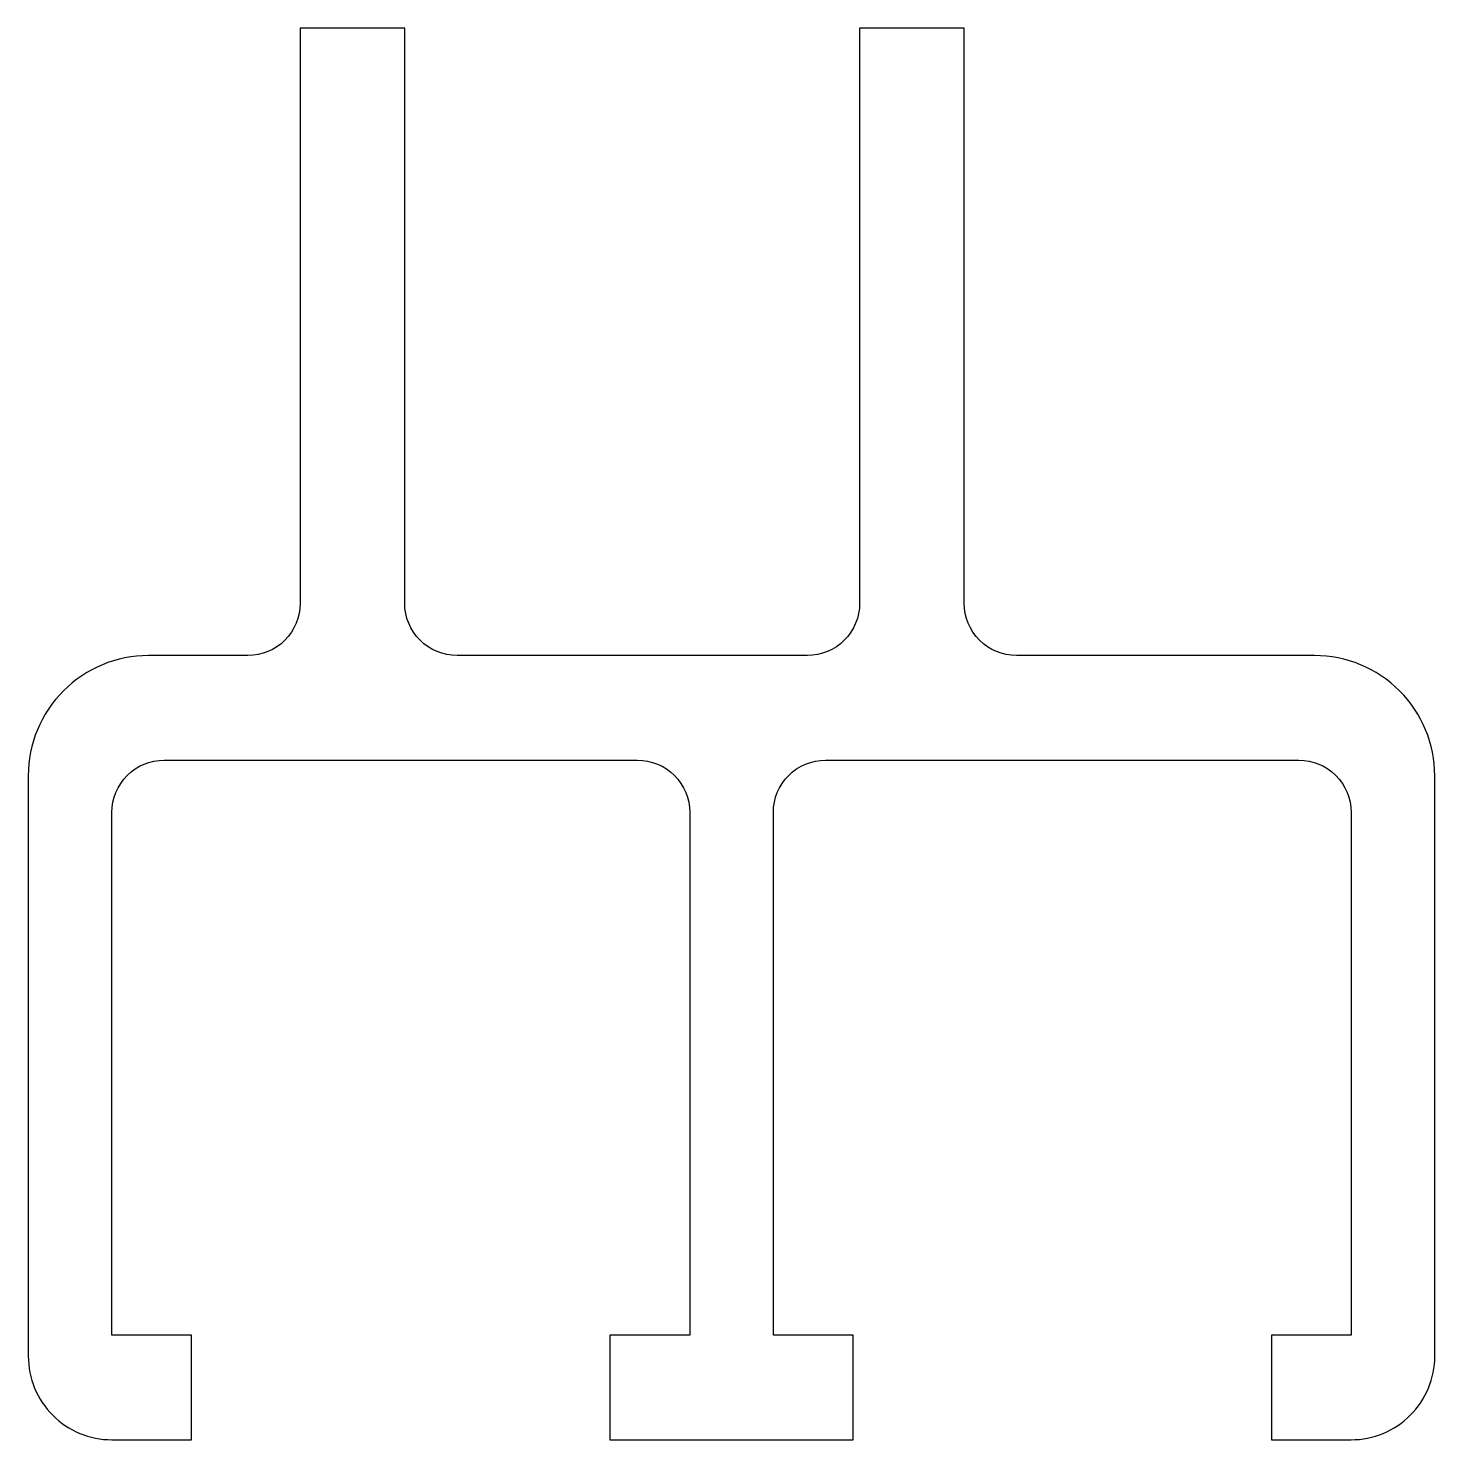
# Model space of a CAD drawing. Extents: x 976.6 to 1003.5, y 930.2 to 957.2.
import ezdxf

# ---------------------------------------------------------------- set-up
doc = ezdxf.new("R2010")
doc.units = 0
doc.layers.add('ANA', color=220, linetype='CONTINUOUS')

msp = doc.modelspace()

# ---------------------------------------------------------------- linework, layer by layer
at = {"layer": 'ANA'}
msp.add_lwpolyline([(989.21, 942.186), (989.21, 932.186), (987.685, 932.186), (987.685, 930.186), (990.01, 930.186), (992.335, 930.186), (992.335, 932.186), (990.81, 932.186), (990.81, 942.186, -0.414214), (991.81, 943.186), (1000.86, 943.186, -0.414214), (1001.86, 942.186), (1001.86, 932.186), (1000.335, 932.186), (1000.335, 930.186), (1001.86, 930.186, 0.414214), (1003.46, 931.786), (1003.46, 942.886, 0.414214), (1001.16, 945.186), (995.46, 945.186, -0.414214), (994.46, 946.186), (994.46, 957.186), (992.46, 957.186), (992.46, 946.186, -0.414214), (991.46, 945.186), (990.01, 945.186), (984.76, 945.186, -0.414214), (983.76, 946.186), (983.76, 957.186), (981.76, 957.186), (981.76, 946.186, -0.414214), (980.76, 945.186), (978.86, 945.186, 0.414214), (976.56, 942.886), (976.56, 931.786, 0.414214), (978.16, 930.186), (979.685, 930.186), (979.685, 932.186), (978.16, 932.186), (978.16, 942.186, -0.414214), (979.16, 943.186), (988.21, 943.186, -0.414214)], format="xyb", close=True, dxfattribs=at)

doc.saveas('drawing.dxf')
